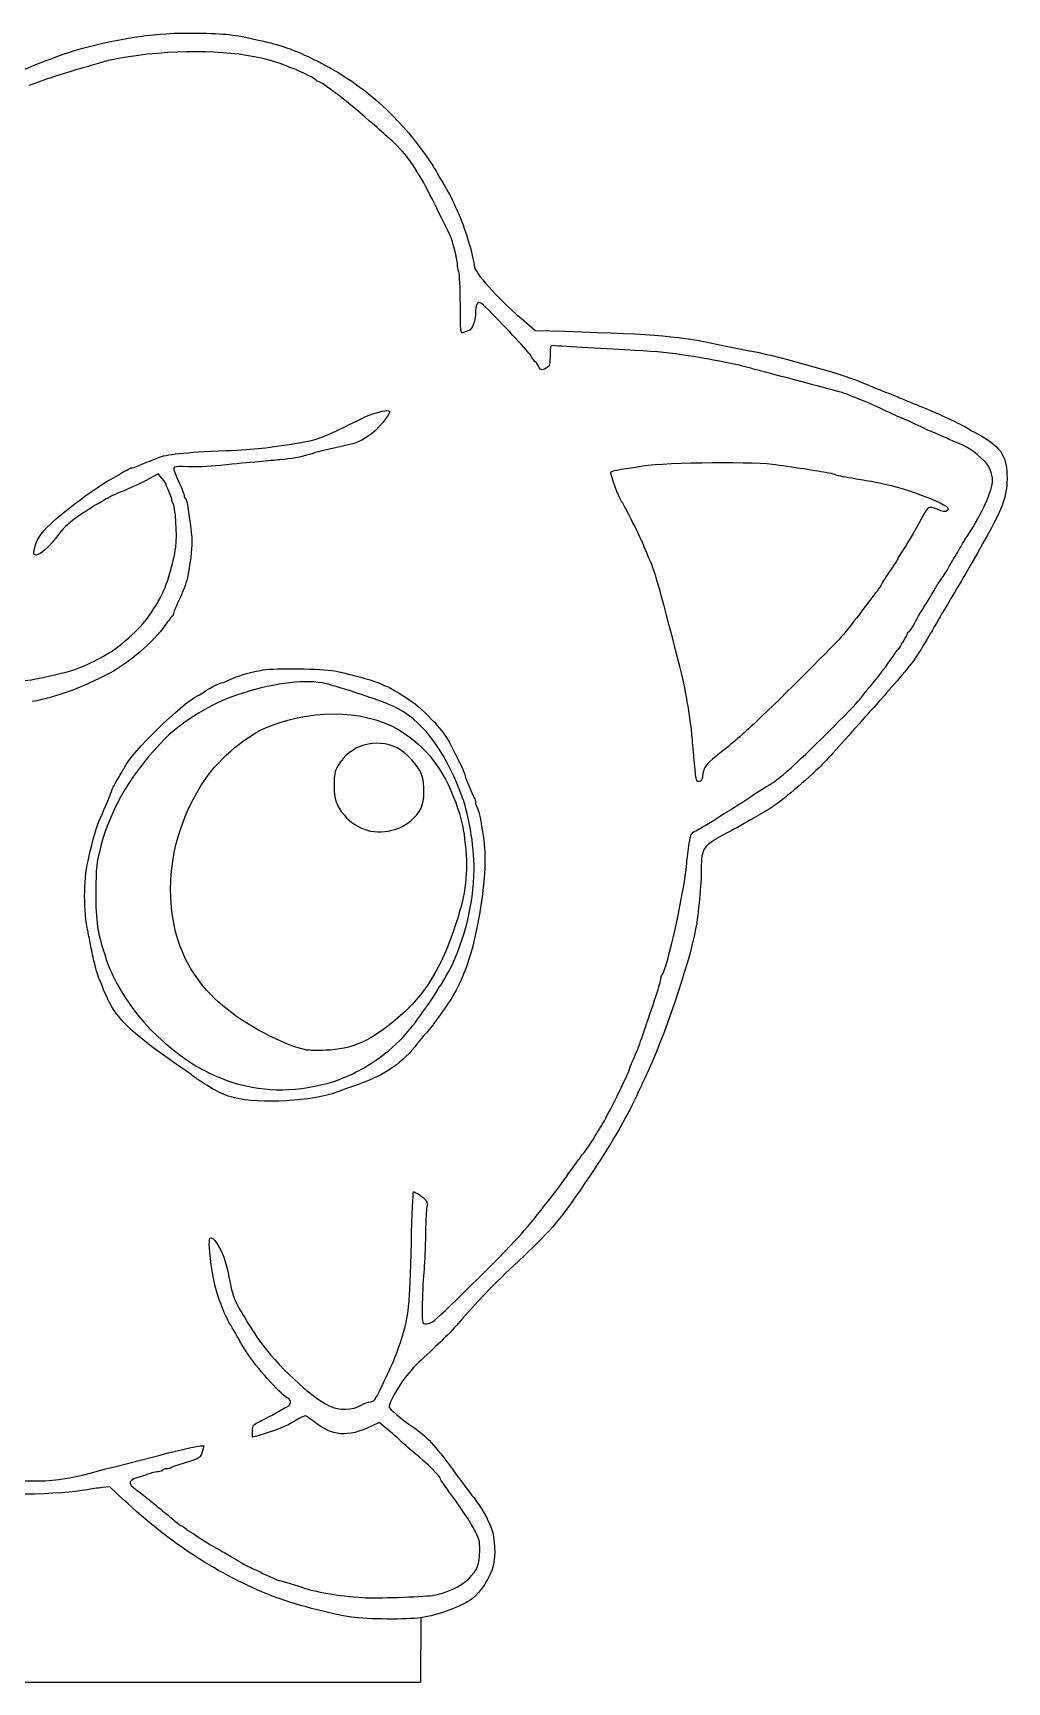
# Model space of a CAD drawing. Header units: millimetres. Extents: x -16 to 167, y 0 to 179.
# Drawn here: x 72.3 to 167.1, y 0.1 to 160.8 of the extents above; entities that cross this region are included whole.
import ezdxf

# ---------------------------------------------------------------- set-up
doc = ezdxf.new("R2010")
doc.units = ezdxf.units.MM
doc.layers.get('0').update_dxf_attribs({"linetype": 'CONTINUOUS'})

msp = doc.modelspace()

# ---------------------------------------------------------------- linework, layer by layer
for p, q in [((119.8, 133.02), (121.18, 131.84)), ((121.18, 131.84), (124.08, 131.75)), ((84.47, 117.85), (83.28, 117.22)), ((84.85, 117.39), (84.47, 117.85)), ((91.88, 57.03), (91.88, 57.03)), ((93.64, 23.97), (93.65, 24.55)), ((105.98, 25.37), (105.25, 25.02)), ((106.77, 24.73), (105.98, 25.37)), ((94.08, 24.06), (93.64, 23.97)), ((79.74, 19.13), (78.99, 19.04)), ((81.09, 17.86), (79.74, 19.13)), ((111.16, 8.53), (111.16, 8.53)), ((110.03, 6.35), (110, 0.09)), ((30, 0.09), (110, 0.09))]:
    msp.add_line(p, q)
for points in [[(77.49, 159.45), (81.82, 160.54), (84.88, 160.91), (88.69, 160.81)], [(88.69, 160.81), (91.39, 160.74), (91.98, 160.66), (94.71, 160.02)], [(68.83, 156.15), (71.86, 157.56), (75.51, 158.95), (77.49, 159.45)], [(94.71, 160.02), (96.68, 159.55), (97.41, 159.29), (99.41, 158.35)], [(78.91, 157.95), (78.16, 157.71), (77.72, 157.58), (76.81, 157.33)], [(80.27, 158.28), (79.9, 158.22), (79.28, 158.07), (78.91, 157.95)], [(84.41, 158.84), (82.86, 158.71), (82.35, 158.64), (80.27, 158.28)], [(97, 157.59), (94.03, 158.82), (89.58, 159.27), (84.41, 158.84)], [(97.61, 157.35), (97.45, 157.41), (97.17, 157.52), (97, 157.59)], [(99.41, 158.35), (103.06, 156.63), (106.21, 154.2), (108.86, 151.07)], [(73.31, 156.23), (72.8, 156.02), (72.42, 155.88), (71.85, 155.7)], [(76.81, 157.33), (75.95, 157.1), (73.68, 156.39), (73.31, 156.23)], [(99.89, 156.2), (99.88, 156.3), (98.33, 157.08), (97.61, 157.35)], [(100.03, 156.1), (99.95, 156.1), (99.89, 156.15), (99.89, 156.2)], [(105.52, 151.83), (103.05, 154.02), (100.38, 156.1), (100.03, 156.1)], [(106.92, 150.6), (106.82, 150.68), (106.2, 151.23), (105.52, 151.83)], [(108.67, 148.78), (108.23, 149.31), (107.18, 150.4), (106.92, 150.6)], [(108.86, 151.07), (109.44, 150.39), (111.29, 147.86), (111.29, 147.76)], [(111.59, 143.75), (110.36, 146.25), (109.4, 147.89), (108.67, 148.78)], [(111.29, 147.76), (111.29, 147.74), (111.64, 147.15), (112.06, 146.45)], [(112.06, 146.45), (112.48, 145.75), (112.99, 144.81), (113.19, 144.36)], [(112.94, 141), (112.88, 141.13), (112.27, 142.36), (111.59, 143.75)], [(113.19, 144.36), (113.4, 143.91), (113.69, 143.27), (113.84, 142.93)], [(113.84, 142.93), (114.36, 141.77), (115.23, 138.76), (115.23, 138.13)], [(113.6, 138.33), (113.6, 138.74), (113.14, 140.59), (112.94, 141)], [(113.74, 137.56), (113.67, 137.76), (113.6, 138.11), (113.6, 138.33)], [(113.89, 134.35), (113.88, 135.94), (113.82, 137.35), (113.74, 137.56)], [(115.23, 138.13), (115.23, 137.52), (117.5, 134.99), (119.8, 133.02)], [(114.12, 131.6), (113.92, 131.51), (113.9, 131.75), (113.89, 134.35)], [(115.37, 133.75), (115.37, 132.76), (115.09, 131.96), (114.7, 131.82)], [(115.58, 134.52), (115.45, 134.41), (115.37, 134.12), (115.37, 133.75)], [(116.97, 133.48), (115.96, 134.51), (115.75, 134.67), (115.58, 134.52)], [(120.78, 129.33), (120.72, 129.52), (118.82, 131.59), (116.97, 133.48)], [(114.7, 131.82), (114.51, 131.75), (114.25, 131.65), (114.12, 131.6)], [(122.97, 130.35), (122.64, 130.37), (122.63, 130.35), (122.63, 129.4)], [(130.85, 129.89), (128.54, 130.01), (123.77, 130.28), (122.97, 130.35)], [(124.08, 131.75), (133.25, 131.46), (135.2, 131.29), (139.47, 130.38)], [(139.47, 130.38), (140.74, 130.11), (142.08, 129.83), (142.46, 129.77)], [(121.16, 128.82), (120.98, 129.01), (120.82, 129.24), (120.78, 129.33)], [(121.56, 128.23), (121.52, 128.36), (121.34, 128.63), (121.16, 128.82)], [(122.63, 129.4), (122.63, 128.58), (122.59, 128.38), (122.36, 128.21)], [(136.07, 129.37), (134.27, 129.66), (133.25, 129.76), (130.85, 129.89)], [(142.18, 128.14), (140.71, 128.55), (139.11, 128.87), (136.07, 129.37)], [(142.46, 129.77), (145.03, 129.31), (151.59, 127.42), (153.32, 126.64)], [(122.36, 128.21), (122, 127.93), (121.65, 127.94), (121.56, 128.23)], [(145.04, 127.39), (143.77, 127.72), (142.48, 128.06), (142.18, 128.14)], [(151.69, 125.57), (151.4, 125.7), (148.9, 126.38), (145.04, 127.39)], [(152.91, 125.07), (152.39, 125.28), (151.84, 125.5), (151.69, 125.57)], [(153.32, 126.64), (153.77, 126.44), (154.65, 126.07), (155.29, 125.83)], [(155.29, 125.83), (155.92, 125.58), (156.63, 125.3), (156.85, 125.2)], [(104.85, 123.52), (105.9, 123.92), (106.84, 124.12), (106.99, 123.97)], [(106.99, 123.97), (107.2, 123.76), (105.75, 122.03), (104.91, 121.52)], [(155.38, 123.97), (154.55, 124.37), (153.43, 124.86), (152.91, 125.07)], [(156.98, 123.24), (156.94, 123.24), (156.22, 123.57), (155.38, 123.97)], [(156.85, 125.2), (157.08, 125.11), (157.74, 124.83), (158.33, 124.6)], [(158.33, 124.6), (160.02, 123.92), (162.86, 122.61), (163.29, 122.3)], [(98.4, 120.92), (99.79, 121.14), (100.69, 121.47), (102.63, 122.44)], [(102.63, 122.44), (103.7, 122.98), (104.7, 123.46), (104.85, 123.52)], [(158.48, 122.56), (157.7, 122.94), (157.03, 123.24), (156.98, 123.24)], [(159.97, 121.89), (159.93, 121.89), (159.25, 122.19), (158.48, 122.56)], [(163.29, 122.3), (163.5, 122.15), (163.71, 122.02), (163.75, 122.02)], [(91.06, 120.12), (94.11, 120.25), (94.91, 120.34), (98.4, 120.92)], [(104.91, 121.52), (103.89, 120.88), (103.83, 120.86), (101.72, 120.39)], [(160.96, 121.47), (160.47, 121.7), (160.02, 121.89), (159.97, 121.89)], [(162.14, 120.94), (161.99, 121), (161.46, 121.23), (160.96, 121.47)], [(164.98, 119.07), (163.9, 120.09), (163.27, 120.5), (162.14, 120.94)], [(163.75, 122.02), (163.79, 122.02), (164.21, 121.8), (164.67, 121.53)], [(164.67, 121.53), (166.62, 120.39), (167.16, 119.48), (167.14, 117.41)], [(82.68, 118.71), (83.15, 118.91), (83.65, 119.11), (83.8, 119.17)], [(83.8, 119.17), (83.95, 119.22), (84.22, 119.33), (84.41, 119.41)], [(84.41, 119.41), (85.27, 119.77), (86.92, 119.95), (91.06, 120.12)], [(96.29, 119.22), (95.37, 119.15), (93.6, 118.99), (90.52, 118.68)], [(99.21, 119.75), (98.44, 119.5), (97.34, 119.3), (96.29, 119.22)], [(101.72, 120.39), (100.44, 120.11), (99.8, 119.94), (99.21, 119.75)], [(131.32, 118.58), (132.73, 118.94), (141.83, 119.09), (144.29, 118.8)], [(165.74, 117.24), (165.74, 117.81), (165.36, 118.71), (164.98, 119.07)], [(73.92, 112.93), (75.49, 114.37), (78.34, 116.5), (79.86, 117.35)], [(79.86, 117.35), (80.46, 117.68), (81.15, 118.08), (81.39, 118.22)], [(81.39, 118.22), (81.63, 118.37), (81.83, 118.46), (81.83, 118.42)], [(81.83, 118.42), (81.83, 118.39), (82.21, 118.52), (82.68, 118.71)], [(85.22, 116.83), (85.22, 116.89), (85.05, 117.14), (84.85, 117.39)], [(86.06, 118.5), (85.91, 118.41), (85.99, 118.14), (86.43, 117.15)], [(87.33, 118.54), (86.73, 118.59), (86.16, 118.57), (86.06, 118.5)], [(90.52, 118.68), (89.33, 118.56), (87.94, 118.5), (87.33, 118.54)], [(128.54, 118.02), (128.54, 118.1), (129.1, 118.24), (129.79, 118.34)], [(129.63, 115.1), (129.29, 115.6), (128.54, 117.59), (128.54, 118.02)], [(129.79, 118.34), (130.49, 118.43), (131.17, 118.54), (131.32, 118.58)], [(144.29, 118.8), (145, 118.71), (146.37, 118.51), (147.34, 118.36)], [(147.34, 118.36), (148.31, 118.2), (149.32, 118.04), (149.58, 118)], [(149.58, 118), (149.85, 117.96), (150.18, 117.88), (150.33, 117.81)], [(150.33, 117.81), (150.48, 117.75), (150.85, 117.66), (151.15, 117.61)], [(151.15, 117.61), (151.44, 117.56), (151.96, 117.47), (152.3, 117.41)], [(152.3, 117.41), (152.64, 117.35), (153.5, 117.2), (154.21, 117.08)], [(167.14, 117.41), (167.11, 115.26), (166.73, 114.4), (163.05, 108.04)], [(81.03, 116.18), (80.46, 115.96), (79.7, 115.59), (79.34, 115.37)], [(83.28, 117.22), (82.62, 116.87), (81.61, 116.4), (81.03, 116.18)], [(85.5, 116.15), (85.35, 116.46), (85.22, 116.76), (85.22, 116.83)], [(85.77, 115.37), (85.77, 115.49), (85.65, 115.84), (85.5, 116.15)], [(86.43, 117.15), (86.74, 116.47), (86.99, 115.82), (86.99, 115.72)], [(154.21, 117.08), (156.82, 116.64), (161.4, 114.96), (161.4, 114.45)], [(163.41, 112.01), (164.64, 113.84), (165.74, 116.31), (165.74, 117.24)], [(78.63, 114.96), (78.59, 114.96), (77.87, 114.5), (77.03, 113.95)], [(79.34, 115.37), (78.99, 115.14), (78.67, 114.96), (78.63, 114.96)], [(85.88, 115.02), (85.82, 115.09), (85.77, 115.25), (85.77, 115.37)], [(86.17, 110.71), (86.33, 111.86), (86.14, 114.74), (85.88, 115.02)], [(86.99, 115.72), (86.99, 115.61), (87.04, 115.49), (87.11, 115.45)], [(87.11, 115.45), (87.17, 115.41), (87.26, 115.11), (87.31, 114.8)], [(87.31, 114.8), (87.81, 111.4), (87.81, 111.36), (87.67, 110.14)], [(131.8, 110.75), (131.44, 111.65), (129.96, 114.62), (129.63, 115.1)], [(160.68, 114.25), (159.61, 114.74), (159.46, 114.72), (159.1, 114.03)], [(161.4, 114.45), (161.4, 114.19), (161.02, 114.09), (160.68, 114.25)], [(72.36, 110.39), (72.5, 111.25), (73.02, 112.1), (73.92, 112.93)], [(77.03, 113.95), (75.83, 113.14), (75.36, 112.73), (74.77, 111.97)], [(159.1, 114.03), (158.47, 112.84), (157.48, 111.13), (157.03, 110.45)], [(74.77, 111.97), (73.82, 110.74), (72.96, 109.94), (72.58, 109.94)], [(162.08, 109.8), (162.45, 110.41), (162.76, 110.94), (162.76, 110.97)], [(162.76, 110.97), (162.76, 111), (163.05, 111.47), (163.41, 112.01)], [(72.58, 109.94), (72.33, 109.94), (72.3, 109.99), (72.36, 110.39)], [(84.68, 105.8), (85.26, 106.84), (85.96, 109.15), (86.17, 110.71)], [(87.67, 110.14), (87.4, 107.76), (87.22, 107.11), (86.32, 105.17)], [(132.35, 109.44), (132.21, 109.75), (131.97, 110.34), (131.8, 110.75)], [(135.27, 99.08), (133.09, 107.48), (132.85, 108.31), (132.35, 109.44)], [(156.51, 109.6), (156.51, 109.55), (156.14, 108.98), (155.69, 108.32)], [(157.03, 110.45), (156.74, 110.03), (156.51, 109.64), (156.51, 109.6)], [(161.4, 108.62), (161.4, 108.66), (161.7, 109.19), (162.08, 109.8)], [(155.69, 108.32), (155.25, 107.66), (154.88, 107.08), (154.88, 107.03)], [(160.79, 107.68), (161.12, 108.16), (161.4, 108.58), (161.4, 108.62)], [(163.05, 108.04), (162.64, 107.33), (161.94, 106.15), (161.5, 105.41)], [(154.48, 106.43), (154.26, 106.16), (153.57, 105.26), (152.96, 104.44)], [(154.88, 107.03), (154.88, 106.97), (154.7, 106.71), (154.48, 106.43)], [(159.39, 105.42), (159.82, 106.11), (160.18, 106.7), (160.18, 106.74)], [(160.18, 106.74), (160.18, 106.77), (160.45, 107.19), (160.79, 107.68)], [(80.52, 100.98), (82.62, 102.67), (83.5, 103.68), (84.68, 105.8)], [(86.32, 105.17), (86.09, 104.67), (85.9, 104.2), (85.9, 104.12)], [(158.15, 103.32), (158.39, 103.78), (158.95, 104.73), (159.39, 105.42)], [(161.5, 105.41), (161.06, 104.68), (160.59, 103.88), (160.46, 103.65)], [(85.11, 103.06), (84.06, 101.52), (81.63, 99.43), (79.73, 98.43)], [(85.79, 103.94), (85.73, 103.92), (85.42, 103.52), (85.11, 103.06)], [(85.9, 104.12), (85.9, 104.05), (85.85, 103.97), (85.79, 103.94)], [(152.96, 104.44), (152.34, 103.62), (151.56, 102.61), (151.22, 102.21)], [(157.58, 102.47), (157.64, 102.47), (157.9, 102.85), (158.15, 103.32)], [(160.46, 103.65), (159.35, 101.71), (158.56, 100.4), (158.16, 99.82)], [(151.22, 102.21), (150.49, 101.34), (145.14, 95.99), (142.79, 93.78)], [(156.51, 100.7), (156.66, 100.83), (157.46, 102.2), (157.46, 102.34)], [(157.46, 102.34), (157.46, 102.41), (157.51, 102.47), (157.58, 102.47)], [(76.25, 98.76), (77.48, 99.16), (79.66, 100.29), (80.52, 100.98)], [(153.86, 97.19), (154.91, 98.48), (155.39, 99.12), (155.96, 99.96)], [(158.16, 99.82), (157.68, 99.13), (155.9, 97.01), (154.68, 95.68)], [(155.96, 99.96), (156.22, 100.33), (156.46, 100.67), (156.51, 100.7)], [(79.73, 98.43), (76.93, 96.97), (74.66, 96.13), (72.19, 95.65)], [(72.39, 97.83), (73.58, 98.05), (75.46, 98.5), (76.25, 98.76)], [(91.3, 97.73), (92.47, 98.25), (92.89, 98.38), (94.39, 98.7)], [(94.39, 98.7), (95.43, 98.92), (99.65, 98.91), (101.38, 98.68)], [(101.38, 98.68), (102.59, 98.53), (106.05, 97.55), (106.33, 97.29)], [(136.48, 92.08), (136.27, 94.35), (135.81, 97.02), (135.27, 99.08)], [(65.6, 97.84), (66.66, 97.59), (71.07, 97.59), (72.39, 97.83)], [(88.34, 96.24), (88.53, 96.34), (88.79, 96.5), (88.92, 96.61)], [(88.92, 96.61), (89.19, 96.83), (90.38, 97.45), (90.54, 97.45)], [(90.54, 97.45), (90.61, 97.45), (90.95, 97.57), (91.3, 97.73)], [(100.44, 97.47), (98.4, 97.82), (95.38, 97.39), (92.09, 96.29)], [(107.34, 95.2), (106.03, 95.8), (101.56, 97.27), (100.44, 97.47)], [(106.33, 97.29), (106.4, 97.23), (106.54, 97.17), (106.63, 97.17)], [(106.63, 97.17), (106.82, 97.17), (108.92, 95.9), (109.49, 95.44)], [(152.78, 95.83), (152.93, 96.03), (153.41, 96.64), (153.86, 97.19)], [(81.14, 89.18), (81.94, 90.78), (86.68, 95.42), (88.34, 96.24)], [(92.09, 96.29), (89.73, 95.5), (86.85, 93.75), (85.18, 92.09)], [(113.94, 86.73), (112.24, 91.16), (110.07, 93.93), (107.34, 95.2)], [(109.49, 95.44), (110.14, 94.91), (111.45, 93.6), (111.82, 93.1)], [(146.12, 89.21), (147.11, 90.06), (152.41, 95.34), (152.78, 95.83)], [(154.68, 95.68), (154.31, 95.27), (153.6, 94.48), (153.11, 93.92)], [(89.03, 88.07), (90.55, 90.28), (93.15, 92.43), (95.32, 93.27)], [(95.32, 93.27), (100.03, 95.08), (105.13, 94.81), (108.44, 92.56)], [(142.79, 93.78), (141.14, 92.22), (140.72, 91.86), (138.8, 90.32)], [(153.11, 93.92), (151.11, 91.63), (149.51, 89.87), (148.86, 89.24)], [(85.18, 92.09), (82.05, 88.99), (79.84, 85.3), (78.88, 81.6)], [(108.44, 92.56), (110.94, 90.86), (112.49, 88.67), (113.66, 85.16)], [(111.82, 93.1), (112.02, 92.84), (112.27, 92.52), (112.39, 92.39)], [(112.39, 92.39), (112.64, 92.11), (114.28, 88.88), (114.28, 88.66)], [(136.7, 89.61), (136.61, 90.6), (136.51, 91.71), (136.48, 92.08)], [(107.72, 91.14), (105.71, 92.17), (103.06, 91.38), (101.99, 89.43)], [(110.12, 88.54), (109.84, 89.37), (108.65, 90.66), (107.72, 91.14)], [(138.8, 90.32), (137.75, 89.48), (137.54, 89.16), (137.47, 88.36)], [(80.44, 87.96), (80.72, 88.44), (81.04, 88.99), (81.14, 89.18)], [(101.99, 89.43), (101.62, 88.76), (101.59, 88.58), (101.59, 87.47)], [(110.07, 85.28), (110.42, 86), (110.44, 87.6), (110.12, 88.54)], [(114.28, 88.66), (114.28, 88.5), (115.03, 86.63), (115.23, 86.28)], [(137.15, 87.86), (136.88, 87.82), (136.86, 87.91), (136.7, 89.61)], [(148.86, 89.24), (147.15, 87.6), (144.79, 85.65), (143.88, 85.12)], [(143.98, 87.53), (144.1, 87.54), (144.98, 88.22), (146.12, 89.21)], [(78.85, 84.34), (79.3, 85.33), (79.93, 86.88), (79.93, 86.99)], [(79.93, 86.99), (79.93, 87.05), (80.16, 87.49), (80.44, 87.96)], [(85.68, 76.67), (85.5, 80.57), (86.72, 84.7), (89.03, 88.07)], [(101.59, 87.47), (101.6, 86.07), (101.78, 85.55), (102.56, 84.61)], [(137.47, 88.36), (137.44, 88.01), (137.36, 87.89), (137.15, 87.86)], [(142.49, 86.6), (143.25, 87.12), (143.92, 87.53), (143.98, 87.53)], [(107.59, 83.21), (108.65, 83.55), (109.63, 84.37), (110.07, 85.28)], [(115.23, 79.28), (115.23, 81.71), (114.71, 84.75), (113.94, 86.73)], [(115.23, 86.28), (115.31, 86.15), (115.37, 85.95), (115.37, 85.84)], [(115.37, 85.84), (115.37, 85.72), (115.42, 85.52), (115.49, 85.39)], [(115.49, 85.39), (115.73, 84.96), (116.03, 83.39), (116.2, 81.79)], [(136.83, 83.06), (137.47, 83.38), (140.73, 85.43), (142.49, 86.6)], [(77.62, 80.13), (78.16, 82.53), (78.4, 83.35), (78.85, 84.34)], [(102.56, 84.61), (103.81, 83.11), (105.67, 82.59), (107.59, 83.21)], [(113.66, 85.16), (114.04, 84.03), (114.21, 83.21), (114.37, 81.72)], [(142.32, 84.21), (141.8, 83.9), (140.7, 83.29), (139.88, 82.85)], [(143.88, 85.12), (143.55, 84.93), (142.84, 84.52), (142.32, 84.21)], [(136.18, 81.81), (136.33, 82.76), (136.36, 82.82), (136.83, 83.06)], [(139.88, 82.85), (137.5, 81.6), (137.36, 81.41), (137.36, 79.34)], [(78.88, 81.6), (78.42, 79.78), (78.4, 79.64), (78.38, 77.08)], [(114.37, 81.72), (114.67, 78.97), (114.43, 76.98), (113.46, 74.01)], [(116.2, 81.79), (116.32, 80.56), (116.32, 79.8), (116.2, 78.47)], [(135.94, 79.86), (135.98, 80.38), (136.09, 81.26), (136.18, 81.81)], [(77.62, 73.21), (77.18, 75.22), (77.18, 78.17), (77.62, 80.13)], [(112.49, 68.86), (114.13, 71.68), (115.23, 75.87), (115.23, 79.28)], [(133.54, 69.01), (134.04, 69.57), (135.71, 77.12), (135.94, 79.86)], [(137.36, 79.34), (137.36, 77.89), (137.08, 74.94), (136.81, 73.48)], [(116.2, 78.47), (115.73, 73.44), (114.72, 69.59), (113.2, 67.04)], [(78.38, 77.08), (78.37, 74.19), (78.52, 73.17), (79.4, 70.52)], [(95.34, 63.05), (88.93, 66.27), (85.95, 70.48), (85.68, 76.67)], [(113.46, 74.01), (112.02, 69.62), (110.46, 67.09), (107.79, 64.82)], [(77.9, 71.78), (77.81, 72.27), (77.69, 72.91), (77.62, 73.21)], [(136.81, 73.48), (136.13, 69.94), (133.73, 62.87), (131.86, 58.95)], [(78.24, 70.22), (78.15, 70.59), (77.99, 71.3), (77.9, 71.78)], [(78.51, 69.2), (78.46, 69.39), (78.34, 69.85), (78.24, 70.22)], [(78.86, 68.29), (78.72, 68.6), (78.56, 69.02), (78.51, 69.2)], [(79.4, 70.52), (80.78, 66.36), (84.71, 61.91), (88.96, 59.69)], [(79.11, 67.65), (79.11, 67.68), (79, 67.97), (78.86, 68.29)], [(79.55, 66.66), (79.31, 67.17), (79.11, 67.61), (79.11, 67.65)], [(108.59, 63.26), (109.61, 64.41), (111.39, 66.97), (112.49, 68.86)], [(132.96, 67.02), (133.22, 67.8), (133.43, 68.53), (133.43, 68.65)], [(133.43, 68.65), (133.43, 68.78), (133.48, 68.94), (133.54, 69.01)], [(87.13, 59.68), (82.05, 63.17), (80.54, 64.56), (79.55, 66.66)], [(113.2, 67.04), (112.43, 65.75), (111.07, 63.86), (110.43, 63.21)], [(131.13, 61.67), (131.26, 61.95), (132.17, 64.6), (132.96, 67.02)], [(107.79, 64.82), (105.18, 62.58), (103.3, 61.74), (100.77, 61.67)], [(98.94, 61.68), (98.04, 61.86), (96.7, 62.37), (95.34, 63.05)], [(102.47, 58.98), (104.6, 59.78), (107, 61.45), (108.59, 63.26)], [(110.43, 63.21), (110.26, 63.03), (109.94, 62.65), (109.72, 62.36)], [(100.77, 61.67), (99.95, 61.64), (99.13, 61.65), (98.94, 61.68)], [(109.72, 62.36), (108.33, 60.48), (106.52, 59.23), (103.94, 58.34)], [(130.29, 59.63), (130.46, 60.11), (130.77, 60.87), (131.13, 61.67)], [(88.21, 58.89), (88.17, 58.94), (87.69, 59.29), (87.13, 59.68)], [(88.96, 59.69), (91.97, 58.12), (95.19, 57.52), (98.4, 57.94)], [(127.81, 54.61), (128.31, 55.45), (130.08, 59.02), (130.29, 59.63)], [(89.5, 58.07), (88.83, 58.48), (88.25, 58.85), (88.21, 58.89)], [(91.88, 57.03), (91.05, 57.24), (90.38, 57.54), (89.5, 58.07)], [(98.4, 57.94), (99.42, 58.07), (101.53, 58.55), (101.92, 58.75)], [(103.94, 58.34), (103.24, 58.1), (102.31, 57.76), (101.86, 57.59)], [(101.92, 58.75), (102.03, 58.81), (102.28, 58.91), (102.47, 58.98)], [(131.86, 58.95), (131.54, 58.28), (131.16, 57.45), (131, 57.12)], [(101.86, 57.59), (99.56, 56.71), (94.29, 56.41), (91.88, 57.03)], [(131, 57.12), (130.14, 55.21), (128.34, 52.14), (126.52, 49.45)], [(125.48, 51.1), (126.17, 51.98), (126.75, 52.82), (127.16, 53.52)], [(127.16, 53.52), (127.34, 53.82), (127.63, 54.31), (127.81, 54.61)], [(124.43, 49.65), (124.71, 50.06), (125.18, 50.71), (125.48, 51.1)], [(119.58, 43.48), (120.89, 44.93), (123.37, 48.09), (124.43, 49.65)], [(126.52, 49.45), (123.61, 45.14), (122.82, 44.19), (120.03, 41.58)], [(109.12, 42.92), (109.19, 45.6), (109.28, 47.82), (109.32, 47.86)], [(109.32, 47.86), (109.39, 47.93), (109.93, 47.6), (110.4, 47.19)], [(110.4, 47.19), (110.67, 46.96), (110.69, 46.85), (110.6, 46.22)], [(110.6, 46.22), (110.55, 45.83), (110.5, 44.65), (110.49, 43.59)], [(110.49, 43.59), (110.48, 42.53), (110.42, 41.07), (110.35, 40.33)], [(111.18, 35.2), (111.6, 35.41), (117.86, 41.59), (119.58, 43.48)], [(89.43, 42.78), (89.43, 43.55), (89.64, 43.59), (90.13, 42.89)], [(89.98, 38.79), (89.78, 39.48), (89.43, 42.04), (89.43, 42.78)], [(90.13, 42.89), (90.71, 42.06), (91.05, 41.15), (91.35, 39.56)], [(108.26, 33.83), (108.86, 35.7), (108.95, 36.67), (109.12, 42.92)], [(110.35, 40.33), (110.28, 39.59), (110.21, 38.11), (110.18, 37.02)], [(120.03, 41.58), (117.57, 39.28), (115.52, 37.19), (114.11, 35.53)], [(91.83, 34.34), (90.97, 35.77), (90.52, 36.83), (89.98, 38.79)], [(91.35, 39.56), (91.64, 37.99), (91.99, 36.98), (92.48, 36.28)], [(110.18, 37.02), (110.14, 35.09), (110.15, 35.05), (110.44, 35.01)], [(92.48, 36.28), (92.63, 36.05), (92.87, 35.66), (93.01, 35.39)], [(93.01, 35.39), (93.25, 34.95), (93.5, 34.57), (94.33, 33.35)], [(114.11, 35.53), (113.02, 34.25), (112.02, 33.25), (110.34, 31.73)], [(92.42, 33.29), (92.42, 33.33), (92.15, 33.8), (91.83, 34.34)], [(106.07, 28.56), (107.26, 31), (107.68, 32), (108.26, 33.83)], [(110.44, 35.01), (110.6, 34.99), (110.94, 35.07), (111.18, 35.2)], [(93.35, 31.83), (92.84, 32.59), (92.42, 33.25), (92.42, 33.29)], [(94.33, 33.35), (95.9, 31.08), (99.38, 27.82), (101.11, 27.01)], [(97.04, 27.79), (96.73, 27.79), (94.21, 30.55), (93.35, 31.83)], [(110.34, 31.73), (109.72, 31.17), (108.89, 30.28), (108.5, 29.76)], [(108.5, 29.76), (107.77, 28.79), (106.95, 27.29), (106.95, 26.92)], [(96.77, 26.8), (97.24, 26.99), (97.44, 27.27), (97.3, 27.54)], [(97.3, 27.54), (97.23, 27.68), (97.11, 27.79), (97.04, 27.79)], [(104.28, 27.1), (104.54, 27.24), (104.92, 27.38), (105.14, 27.41)], [(105.14, 27.41), (105.47, 27.45), (105.6, 27.6), (106.07, 28.56)], [(94.43, 25.52), (94.86, 25.72), (95.51, 26.07), (95.88, 26.3)], [(95.88, 26.3), (96.26, 26.53), (96.65, 26.75), (96.77, 26.8)], [(98.78, 26.03), (98.65, 26.03), (97.5, 25.42), (97.24, 25.21)], [(99.57, 25.5), (99.2, 25.79), (98.85, 26.03), (98.78, 26.03)], [(101.11, 27.01), (102.13, 26.54), (103.34, 26.57), (104.28, 27.1)], [(106.95, 26.92), (106.95, 26.69), (108.03, 25.78), (109.36, 24.89)], [(93.65, 24.55), (93.65, 25.13), (93.66, 25.15), (94.43, 25.52)], [(97.24, 25.21), (97.05, 25.06), (94.61, 24.17), (94.08, 24.06)], [(105.25, 25.02), (102.9, 23.91), (101.41, 24.04), (99.57, 25.5)], [(107.99, 23.67), (107.75, 23.9), (107.2, 24.38), (106.77, 24.73)], [(109.36, 24.89), (110.54, 24.11), (111.44, 23.14), (113.13, 20.82)], [(80.34, 21.11), (87.36, 22.93), (88.89, 23.28), (88.89, 23.07)], [(88.89, 23.07), (88.89, 23.01), (88.8, 22.73), (88.7, 22.43)], [(109.4, 22.43), (108.86, 22.88), (108.22, 23.43), (107.99, 23.67)], [(77.82, 20.46), (78.05, 20.52), (79.18, 20.82), (80.34, 21.11)], [(85.71, 20.98), (85.64, 20.92), (85.44, 20.87), (85.27, 20.87)], [(86.38, 21.24), (86.08, 21.16), (85.78, 21.04), (85.71, 20.98)], [(88.7, 22.43), (88.5, 21.85), (88.5, 21.85), (86.38, 21.24)], [(111.97, 19.85), (111.97, 20.08), (110.67, 21.38), (109.4, 22.43)], [(64.04, 20.18), (72.24, 19.46), (74.44, 19.5), (77.82, 20.46)], [(82.98, 20.19), (81.44, 19.73), (81.36, 19.54), (82.41, 18.76)], [(83.84, 20.48), (83.67, 20.41), (83.28, 20.28), (82.98, 20.19)], [(84.48, 20.59), (84.3, 20.59), (84.01, 20.54), (83.84, 20.48)], [(84.89, 20.73), (84.84, 20.66), (84.66, 20.59), (84.48, 20.59)], [(85.27, 20.87), (85.11, 20.87), (84.93, 20.8), (84.89, 20.73)], [(112.59, 18.91), (112.25, 19.37), (111.97, 19.79), (111.97, 19.85)], [(113.13, 20.82), (113.87, 19.79), (114.8, 18.55), (115.19, 18.06)], [(77.55, 18.83), (74.94, 18.35), (68.76, 18.22), (63.5, 18.53)], [(78.99, 19.04), (78.57, 18.99), (77.93, 18.9), (77.55, 18.83)], [(95.54, 8.48), (90.31, 10.56), (85.63, 13.59), (81.09, 17.86)], [(82.41, 18.76), (82.8, 18.47), (83.34, 18.04), (83.61, 17.82)], [(83.61, 17.82), (83.88, 17.59), (84.45, 17.13), (84.87, 16.79)], [(115.24, 14.97), (114.71, 15.93), (113.81, 17.28), (112.59, 18.91)], [(115.19, 18.06), (115.95, 17.09), (116.57, 16), (116.93, 15.03)], [(84.87, 16.79), (85.29, 16.46), (85.86, 15.98), (86.13, 15.74)], [(86.13, 15.74), (86.4, 15.5), (86.67, 15.3), (86.74, 15.3)], [(86.74, 15.3), (86.81, 15.3), (87, 15.17), (87.17, 15.02)], [(87.17, 15.02), (87.41, 14.79), (90.44, 12.91), (90.84, 12.74)], [(115.78, 12.87), (115.78, 13.91), (115.74, 14.05), (115.24, 14.97)], [(116.93, 15.03), (117.27, 14.08), (117.34, 12.4), (117.08, 11.39)], [(114.7, 10.15), (115.55, 11.02), (115.78, 11.59), (115.78, 12.87)], [(90.84, 12.74), (90.91, 12.71), (91.45, 12.39), (92.04, 12.02)], [(92.04, 12.02), (92.64, 11.66), (93.15, 11.36), (93.19, 11.36)], [(93.19, 11.36), (93.22, 11.36), (93.89, 11.06), (94.66, 10.68)], [(117.08, 11.39), (116.81, 10.31), (115.84, 8.8), (115.07, 8.23)], [(94.66, 10.68), (95.44, 10.31), (96.12, 10), (96.18, 10)], [(96.18, 10), (96.3, 10), (98.08, 9.48), (98.46, 9.33)], [(111.16, 8.53), (112.44, 8.72), (113.99, 9.43), (114.7, 10.15)], [(103.28, 6.41), (101.35, 6.68), (97.46, 7.72), (95.54, 8.48)], [(98.46, 9.33), (99.58, 8.89), (102.08, 8.46), (104.37, 8.32)], [(104.37, 8.32), (105.64, 8.24), (110.08, 8.38), (111.16, 8.53)], [(115.07, 8.23), (113.99, 7.43), (111.73, 6.59), (110.03, 6.35)], [(110.03, 6.35), (108.65, 6.16), (104.92, 6.19), (103.28, 6.41)]]:
    msp.add_open_spline(points, degree=3)

doc.saveas('drawing.dxf')
